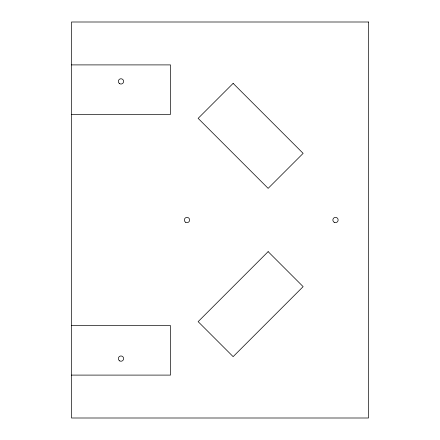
<?xml version="1.0" encoding="UTF-8"?>
<svg xmlns="http://www.w3.org/2000/svg" width="440" height="440" viewBox="0 0 440 440"><rect width="100%" height="100%" fill="white"/><g stroke="black" fill="none" stroke-linecap="round" stroke-linejoin="round"><path stroke-width="0.66" d="M71.5 64.9L170.5 64.9L170.5 114.4L71.5 114.4M71.5 325.6L170.5 325.6L170.5 375.1L71.5 375.1M233.134 83.364L198.132 118.36L268.136 188.364L303.138 153.362L233.134 83.364M268.136 251.636L198.132 321.64L233.134 356.642L303.138 286.638L268.136 251.636M368.5 22L71.5 22L71.5 418L368.5 418L368.5 22M334.18 222.288A2.64 2.64 0 0 0 338.14 220A2.64 2.64 0 0 0 334.18 217.712A2.64 2.64 0 0 0 334.18 222.288M185.68 222.288A2.64 2.64 0 0 0 189.64 220A2.64 2.64 0 0 0 185.68 217.712A2.64 2.64 0 0 0 185.68 222.288M119.68 83.688A2.64 2.64 0 0 0 123.64 81.4A2.64 2.64 0 0 0 119.68 79.112A2.64 2.64 0 0 0 119.68 83.688M119.68 360.888A2.64 2.64 0 0 0 123.64 358.6A2.64 2.64 0 0 0 119.68 356.312A2.64 2.64 0 0 0 119.68 360.888"/></g></svg>
